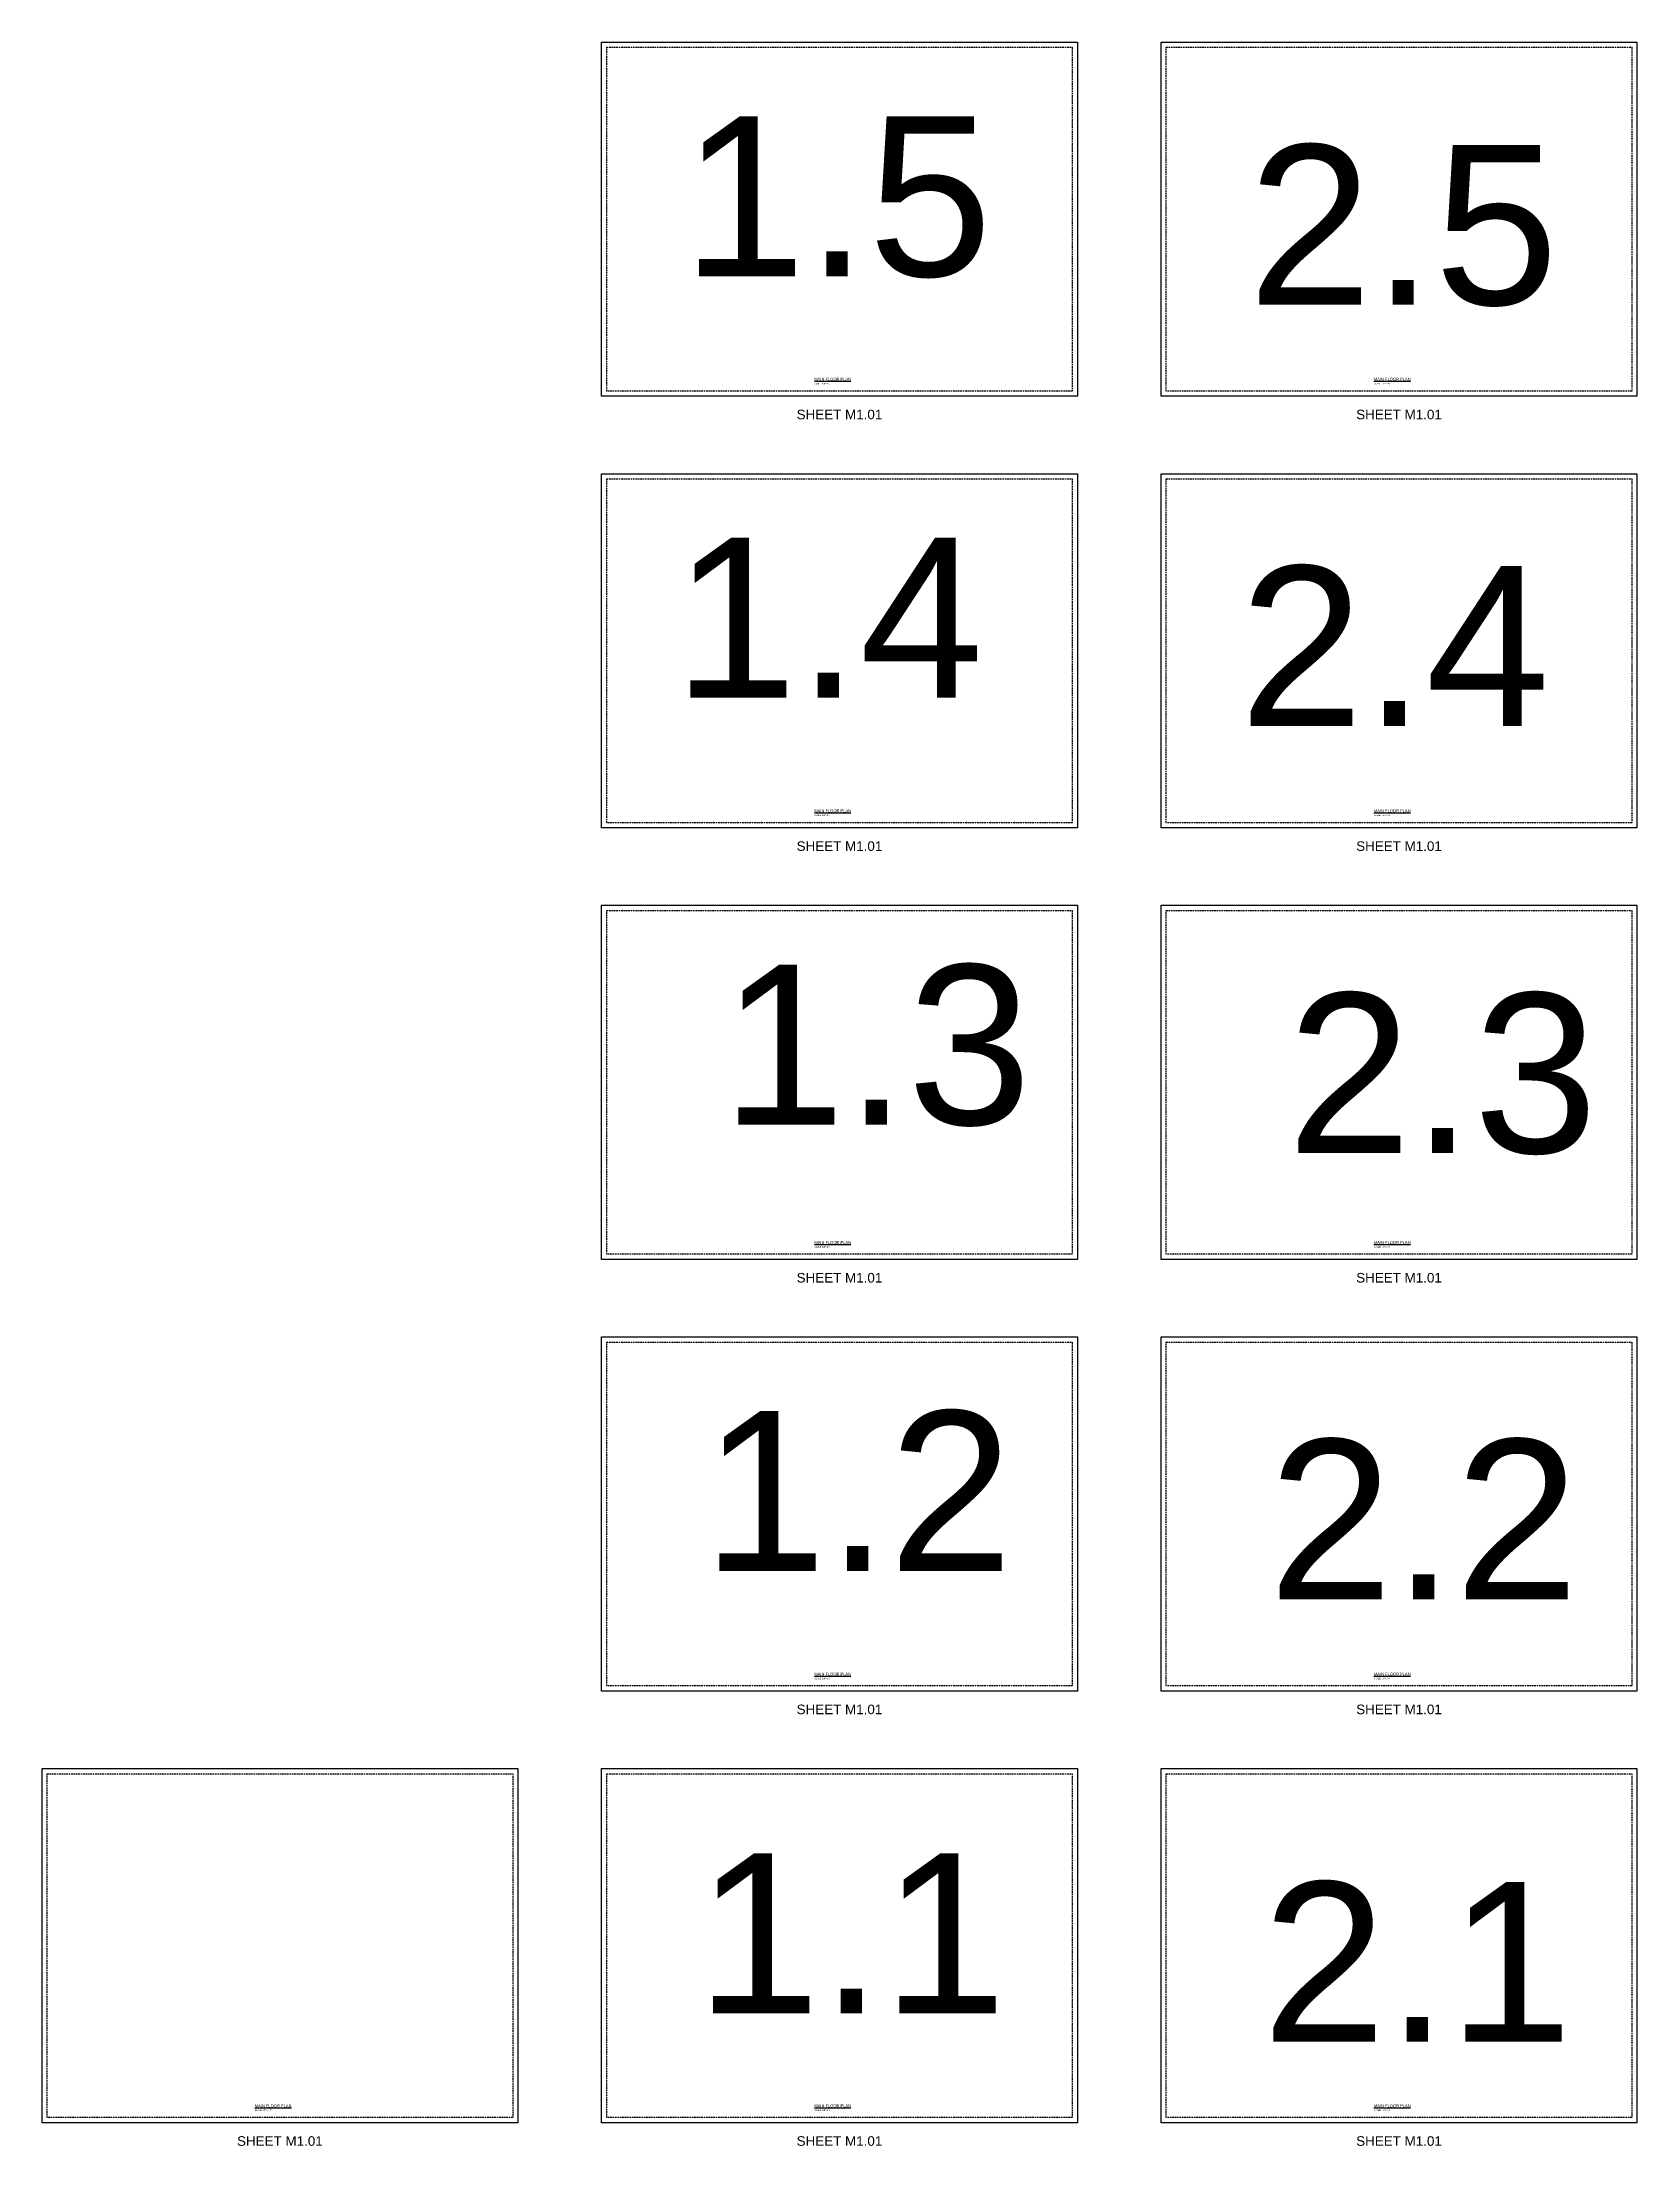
# Model space of a CAD drawing. Header units: inches. Extents: x -1489 to 18987, y -1248 to 11912.
# Drawn here: x -1489 to 8487, y -1248 to 11912 of the extents above; entities that cross this region are included whole.
import ezdxf

# ---------------------------------------------------------------- set-up
doc = ezdxf.new("R2010")
doc.units = ezdxf.units.IN
doc.header["$LTSCALE"] = 20
doc.header["$MEASUREMENT"] = 0
doc.linetypes.add('DASHED', pattern=[0.75, 0.5, -0.25])
doc.layers.add('G-Notes (No Plot)', color=237, linetype='Continuous', plot=False)
doc.layers.add('G-Viewport (No Plot)', color=193, linetype='Continuous', plot=False)
doc.layers.add('G-Text', color=200, linetype='Continuous')
doc.styles.add('Arial', font='arial.ttf', dxfattribs={"height": 8})

msp = doc.modelspace()

# ---------------------------------------------------------------- linework, layer by layer
at = {"layer": 'G-Notes (No Plot)', "linetype": 'DASHED'}
for points in [[(4955, 9729), (2043, 9729), (2043, 11880), (4955, 11880)], [(8455, 9729), (5543, 9729), (5543, 11880), (8455, 11880)], [(4955, 7029), (2043, 7029), (2043, 9180), (4955, 9180)], [(8455, 7029), (5543, 7029), (5543, 9180), (8455, 9180)], [(4955, 4329), (2043, 4329), (2043, 6480), (4955, 6480)], [(8455, 4329), (5543, 4329), (5543, 6480), (8455, 6480)], [(4955, 1629), (2043, 1629), (2043, 3780), (4955, 3780)], [(8455, 1629), (5543, 1629), (5543, 3780), (8455, 3780)], [(1455, -1071), (-1457, -1071), (-1457, 1080), (1455, 1080)], [(4955, -1071), (2043, -1071), (2043, 1080), (4955, 1080)], [(8455, -1071), (5543, -1071), (5543, 1080), (8455, 1080)]]:
    msp.add_lwpolyline(points, close=True, dxfattribs=at)
at = {"layer": 'G-Viewport (No Plot)'}
for points in [[(4987, 9697), (2011, 9697), (2011, 11912), (4987, 11912)], [(8487, 9697), (5511, 9697), (5511, 11912), (8487, 11912)], [(4987, 6997), (2011, 6997), (2011, 9212), (4987, 9212)], [(8487, 6997), (5511, 6997), (5511, 9212), (8487, 9212)], [(4987, 4297), (2011, 4297), (2011, 6512), (4987, 6512)], [(8487, 4297), (5511, 4297), (5511, 6512), (8487, 6512)], [(4987, 1597), (2011, 1597), (2011, 3812), (4987, 3812)], [(8487, 1597), (5511, 1597), (5511, 3812), (8487, 3812)], [(1487, -1103), (-1489, -1103), (-1489, 1112), (1487, 1112)], [(4987, -1103), (2011, -1103), (2011, 1112), (4987, 1112)], [(8487, -1103), (5511, -1103), (5511, 1112), (8487, 1112)]]:
    msp.add_lwpolyline(points, close=True, dxfattribs=at)

# ---------------------------------------------------------------- texts
at = {"char_height": 60, "attachment_point": 5, "style": 'Arial'}
for insert in [(3499, 9582), (6999, 9582), (3499, 6882), (6999, 6882), (3499, 4182), (6999, 4182), (3499, 1482), (6999, 1482), (-1, -1218), (3499, -1218), (6999, -1218)]:
    msp.add_mtext_dynamic_manual_height_columns('SHEET M1.01', width=668.45, gutter_width=25, heights=[0], dxfattribs=dict(at, insert=insert))
at = {"layer": 'G-Text', "color": 7, "style": 'Arial'}
for p in [(3342, 9794), (6842, 9794), (3342, 7094), (6842, 7094), (3342, 4394), (6842, 4394), (3342, 1694), (6842, 1694), (-158, -1006), (3342, -1006), (6842, -1006)]:
    msp.add_text('%%UMAIN FLOOR PLAN', height=18, dxfattribs=at).set_placement(p)
at = {"layer": 'G-Text', "color": 1, "style": 'Arial'}
for p in [(3343, 9771), (6843, 9771), (3343, 7071), (6843, 7071), (3343, 4371), (6843, 4371), (3343, 1671), (6843, 1671), (-157, -1029), (3343, -1029), (6843, -1029)]:
    msp.add_text('SCALE: 1/8"=1\'-0"', height=9, dxfattribs=at).set_placement(p)
at = {"layer": 'G-Text', "char_height": 1000, "attachment_point": 1, "style": 'Arial'}
for s, insert in [('1.5', (2513, 11447)), ('2.5', (6054, 11269)), ('1.4', (2459, 8811)), ('2.4', (6000, 8634)), ('1.3', (2759, 6140)), ('2.3', (6300, 5963)), ('1.2', (2642, 3349)), ('2.2', (6183, 3171)), ('1.1', (2602, 581)), ('2.1', (6143, 403))]:
    msp.add_mtext_dynamic_manual_height_columns(s, width=2358, gutter_width=40, heights=[0], dxfattribs=dict(at, insert=insert))

doc.saveas('drawing.dxf')
